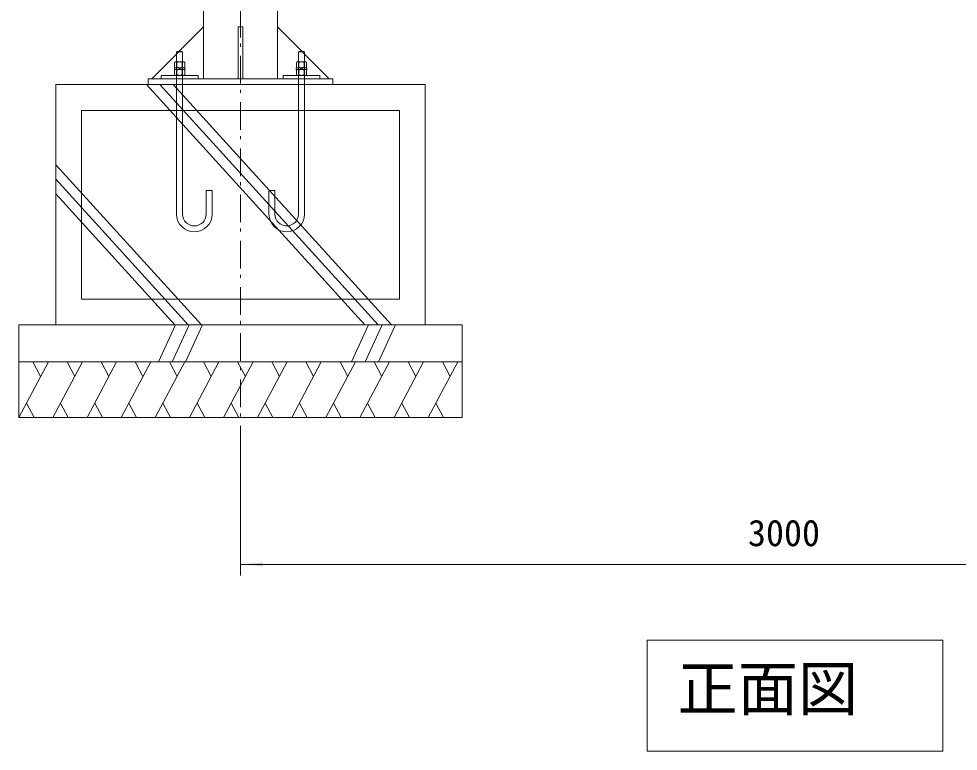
# Model space of a CAD drawing. Units: millimetres, scale not verified. Extents: x -11700 to 11700, y -8365 to 8380.
# Drawn here: x 919 to 3461, y 980 to 2960 of the extents above; entities that cross this region are included whole.
import ezdxf
from ezdxf.enums import TextEntityAlignment as Align

# ---------------------------------------------------------------- set-up
doc = ezdxf.new("R2010")
doc.units = ezdxf.units.MM
doc.header["$LTSCALE"] = 60
doc.linetypes.add('USER6', pattern=[2.083282, 1.25, -0.416565, 0.138855, -0.277863])
doc.layers.add('0-1_IMPORTED', color=30, linetype='Continuous', lineweight=18)
doc.styles.add('ＭＳ ゴシック', font='')
doc.styles.get('ＭＳ ゴシック').set_extended_font_data('MS Gothic')

msp = doc.modelspace()

# ---------------------------------------------------------------- linework, layer by layer
at = {"layer": '0-1_IMPORTED', "color": 7, "linetype": 'USER6', "lineweight": 9}
msp.add_line((1519.04, 1535), (1519.04, 6035), dxfattribs=at)
at = {"layer": '0-1_IMPORTED', "color": 1}
for p, q in [((1346.04, 2870.63), (1347.64, 2872.23)), ((1346.04, 2432.23), (1346.04, 2870.63)), ((1362.04, 2870.63), (1346.04, 2870.63)), ((1360.44, 2872.23), (1347.64, 2872.23)), ((1362.04, 2870.63), (1360.44, 2872.23)), ((1362.04, 2432.23), (1362.04, 2870.63)), ((1676.04, 2870.63), (1677.64, 2872.23)), ((1676.04, 2432.23), (1676.04, 2870.63)), ((1676.04, 2870.63), (1692.04, 2870.63)), ((1677.64, 2872.23), (1690.44, 2872.23)), ((1692.04, 2870.63), (1690.44, 2872.23)), ((1692.04, 2432.23), (1692.04, 2870.63)), ((1340.19, 2829.17), (1340.19, 2842.5)), ((1340.19, 2808.77), (1340.19, 2822.1)), ((1364.44, 2844.03), (1343.65, 2844.03)), ((1364.44, 2827.63), (1343.65, 2827.63)), ((1364.44, 2823.63), (1343.65, 2823.63)), ((1347.12, 2829.17), (1347.12, 2842.5)), ((1347.12, 2808.77), (1347.12, 2822.1)), ((1354.04, 2823.63), (1351.74, 2827.63)), ((1356.35, 2823.63), (1354.04, 2827.63)), ((1368.04, 2823.63), (1356.35, 2823.63)), ((1360.97, 2829.17), (1360.97, 2842.5)), ((1360.97, 2808.77), (1360.97, 2822.1)), ((1367.9, 2829.17), (1367.9, 2842.5)), ((1367.9, 2808.77), (1367.9, 2822.1)), ((1670.04, 2823.63), (1681.74, 2823.63)), ((1670.19, 2829.17), (1670.19, 2842.5)), ((1670.19, 2808.77), (1670.19, 2822.1)), ((1673.65, 2844.03), (1694.44, 2844.03)), ((1673.65, 2827.63), (1694.44, 2827.63)), ((1673.65, 2823.63), (1694.44, 2823.63)), ((1677.12, 2829.17), (1677.12, 2842.5)), ((1677.12, 2808.77), (1677.12, 2822.1)), ((1681.74, 2823.63), (1684.04, 2827.63)), ((1684.04, 2823.63), (1686.35, 2827.63)), ((1690.97, 2829.17), (1690.97, 2842.5)), ((1690.97, 2808.77), (1690.97, 2822.1)), ((1697.9, 2829.17), (1697.9, 2842.5)), ((1697.9, 2808.77), (1697.9, 2822.1)), ((1364.44, 2807.23), (1343.65, 2807.23)), ((1673.65, 2807.23), (1694.44, 2807.23)), ((1426.04, 2432.23), (1426.04, 2496.23)), ((1442.04, 2496.23), (1426.04, 2496.23)), ((1442.04, 2432.23), (1442.04, 2496.23)), ((1596.04, 2432.23), (1596.04, 2496.23)), ((1596.04, 2496.23), (1612.04, 2496.23)), ((1612.04, 2432.23), (1612.04, 2496.23)), ((1519.04, 1802.32), (1519.04, 1455)), ((1519.04, 1485), (4519.04, 1485))]:
    msp.add_line(p, q, dxfattribs=at)
at = {"layer": '0-1_IMPORTED'}
for p, q in [((1855.41, 2132.32), (1264.5, 2782.32)), ((1891.41, 2132.32), (1300.5, 2782.32)), ((1927.4, 2132.32), (1336.5, 2782.32)), ((1413.15, 2132.32), (1019.04, 2565.83)), ((1377.15, 2132.32), (1019.04, 2526.23)), ((1341.15, 2132.32), (1019.04, 2486.63)), ((1297.26, 2032.32), (1343.42, 2132.32)), ((1333.81, 2032.32), (1379.97, 2132.32)), ((1370.36, 2032.32), (1416.51, 2132.32)), ((1819.43, 2032.32), (1865.59, 2132.32)), ((1855.98, 2032.32), (1902.14, 2132.32)), ((1892.53, 2032.32), (1938.68, 2132.32)), ((919.04, 1882.32), (998.99, 2032.32)), ((957.45, 2032.32), (978.22, 1993.35)), ((1011.35, 1882.32), (1091.29, 2032.32)), ((1049.76, 2032.32), (1070.52, 1993.35)), ((1103.66, 1882.32), (1183.6, 2032.32)), ((1142.06, 2032.32), (1162.83, 1993.35)), ((1195.97, 1882.32), (1275.91, 2032.32)), ((1234.37, 2032.32), (1255.14, 1993.35)), ((1288.28, 1882.32), (1368.22, 2032.32)), ((1326.68, 2032.32), (1347.45, 1993.35)), ((1380.58, 1882.32), (1460.52, 2032.32)), ((1418.99, 2032.32), (1439.76, 1993.35)), ((1472.89, 1882.32), (1552.83, 2032.32)), ((1511.29, 2032.32), (1532.06, 1993.35)), ((1565.2, 1882.32), (1645.14, 2032.32)), ((1603.6, 2032.32), (1624.37, 1993.35)), ((1657.51, 1882.32), (1737.45, 2032.32)), ((1695.91, 2032.32), (1716.68, 1993.35)), ((1749.81, 1882.32), (1829.76, 2032.32)), ((1788.22, 2032.32), (1808.99, 1993.35)), ((1842.12, 1882.32), (1922.06, 2032.32)), ((1880.52, 2032.32), (1901.29, 1993.35)), ((1934.43, 1882.32), (2014.37, 2032.32)), ((1972.83, 2032.32), (1993.6, 1993.35)), ((2026.74, 1882.32), (2106.68, 2032.32)), ((2065.14, 2032.32), (2085.91, 1993.35)), ((939.81, 1921.29), (960.58, 1882.32)), ((1032.12, 1921.29), (1052.89, 1882.32)), ((1124.43, 1921.29), (1145.2, 1882.32)), ((1216.74, 1921.29), (1237.51, 1882.32)), ((1309.04, 1921.29), (1329.81, 1882.32)), ((1401.35, 1921.29), (1422.12, 1882.32)), ((1493.66, 1921.29), (1514.43, 1882.32)), ((1585.97, 1921.29), (1606.74, 1882.32)), ((1678.28, 1921.29), (1699.04, 1882.32)), ((1770.58, 1921.29), (1791.35, 1882.32)), ((1862.89, 1921.29), (1883.66, 1882.32)), ((1955.2, 1921.29), (1975.97, 1882.32)), ((2047.51, 1921.29), (2068.28, 1882.32))]:
    msp.add_line(p, q, dxfattribs=at)
for points in [[(1419.04, 3032.32), (1619.04, 3032.32), (1619.04, 2798.32), (1419.04, 2798.32)], [(1279.04, 2798.32), (1419.04, 2798.32), (1419.04, 2938.32)], [(1513.04, 2938.32), (1525.04, 2938.32), (1525.04, 2798.32), (1513.04, 2798.32)], [(1759.04, 2798.32), (1619.04, 2798.32), (1619.04, 2938.32)], [(1269.04, 2798.32), (1769.04, 2798.32), (1769.04, 2782.32), (1269.04, 2782.32)], [(1019.04, 2782.32), (2019.04, 2782.32), (2019.04, 2132.32), (1019.04, 2132.32)], [(1089.04, 2712.32), (1949.04, 2712.32), (1949.04, 2202.32), (1089.04, 2202.32)], [(919.04, 2132.32), (2119.04, 2132.32), (2119.04, 2032.32), (919.04, 2032.32)], [(919.04, 2032.32), (2119.04, 2032.32), (2119.04, 1882.32), (919.04, 1882.32)], [(2619.03, 1279.82), (3419.03, 1279.82), (3419.03, 979.82), (2619.03, 979.82)]]:
    msp.add_lwpolyline(points, close=True, dxfattribs=at)
at = {"layer": '0-1_IMPORTED', "color": 1}
for points in [[(1354.04, 2823.63), (1340.04, 2823.63), (1340.04, 2827.63), (1351.74, 2827.63)], [(1340.19, 2842.5), (1340.36, 2842.67), (1340.53, 2842.84), (1340.72, 2843), (1340.91, 2843.15), (1341.12, 2843.28), (1341.32, 2843.41), (1341.54, 2843.53), (1341.76, 2843.63), (1341.98, 2843.72), (1342.21, 2843.81), (1342.45, 2843.87), (1342.68, 2843.93), (1342.92, 2843.97), (1343.17, 2844.01), (1343.41, 2844.03), (1343.65, 2844.03), (1343.9, 2844.03), (1344.14, 2844.01), (1344.38, 2843.97), (1344.62, 2843.93), (1344.86, 2843.87), (1345.09, 2843.81), (1345.32, 2843.72), (1345.55, 2843.63), (1345.77, 2843.53), (1345.98, 2843.41), (1346.19, 2843.28), (1346.39, 2843.15), (1346.58, 2843), (1346.77, 2842.84), (1346.95, 2842.67), (1347.12, 2842.5)], [(1347.12, 2829.17), (1346.95, 2828.99), (1346.77, 2828.82), (1346.58, 2828.67), (1346.39, 2828.52), (1346.19, 2828.38), (1345.98, 2828.25), (1345.77, 2828.14), (1345.55, 2828.03), (1345.32, 2827.94), (1345.09, 2827.86), (1344.86, 2827.79), (1344.62, 2827.73), (1344.38, 2827.69), (1344.14, 2827.66), (1343.9, 2827.64), (1343.65, 2827.63), (1343.41, 2827.64), (1343.17, 2827.66), (1342.92, 2827.69), (1342.68, 2827.73), (1342.45, 2827.79), (1342.21, 2827.86), (1341.98, 2827.94), (1341.76, 2828.03), (1341.54, 2828.14), (1341.32, 2828.25), (1341.12, 2828.38), (1340.91, 2828.52), (1340.72, 2828.67), (1340.53, 2828.82), (1340.36, 2828.99), (1340.19, 2829.17)], [(1340.19, 2822.1), (1340.36, 2822.27), (1340.53, 2822.44), (1340.72, 2822.6), (1340.91, 2822.75), (1341.12, 2822.88), (1341.32, 2823.01), (1341.54, 2823.13), (1341.76, 2823.23), (1341.98, 2823.32), (1342.21, 2823.41), (1342.45, 2823.47), (1342.68, 2823.53), (1342.92, 2823.57), (1343.17, 2823.61), (1343.41, 2823.63), (1343.65, 2823.63), (1343.9, 2823.63), (1344.14, 2823.61), (1344.38, 2823.57), (1344.62, 2823.53), (1344.86, 2823.47), (1345.09, 2823.41), (1345.32, 2823.32), (1345.55, 2823.23), (1345.77, 2823.13), (1345.98, 2823.01), (1346.19, 2822.88), (1346.39, 2822.75), (1346.58, 2822.6), (1346.77, 2822.44), (1346.95, 2822.27), (1347.12, 2822.1)], [(1347.12, 2842.5), (1347.52, 2842.68), (1347.94, 2842.85), (1348.35, 2843.01), (1348.78, 2843.16), (1349.2, 2843.3), (1349.63, 2843.43), (1350.06, 2843.54), (1350.5, 2843.64), (1350.93, 2843.73), (1351.37, 2843.81), (1351.82, 2843.88), (1352.26, 2843.93), (1352.71, 2843.98), (1353.15, 2844.01), (1353.6, 2844.03), (1354.04, 2844.03), (1354.49, 2844.03), (1354.94, 2844.01), (1355.38, 2843.98), (1355.83, 2843.93), (1356.27, 2843.88), (1356.72, 2843.81), (1357.16, 2843.73), (1357.59, 2843.64), (1358.03, 2843.54), (1358.46, 2843.43), (1358.89, 2843.3), (1359.31, 2843.16), (1359.74, 2843.01), (1360.15, 2842.85), (1360.57, 2842.68), (1360.97, 2842.5)], [(1360.97, 2829.17), (1360.57, 2828.98), (1360.15, 2828.81), (1359.74, 2828.65), (1359.31, 2828.5), (1358.89, 2828.36), (1358.46, 2828.24), (1358.03, 2828.12), (1357.59, 2828.02), (1357.16, 2827.93), (1356.72, 2827.85), (1356.27, 2827.78), (1355.83, 2827.73), (1355.38, 2827.69), (1354.94, 2827.66), (1354.49, 2827.64), (1354.04, 2827.63), (1353.6, 2827.64), (1353.15, 2827.66), (1352.71, 2827.69), (1352.26, 2827.73), (1351.82, 2827.78), (1351.37, 2827.85), (1350.93, 2827.93), (1350.5, 2828.02), (1350.06, 2828.12), (1349.63, 2828.24), (1349.2, 2828.36), (1348.78, 2828.5), (1348.35, 2828.65), (1347.94, 2828.81), (1347.52, 2828.98), (1347.12, 2829.17)], [(1347.12, 2822.1), (1347.52, 2822.28), (1347.94, 2822.45), (1348.35, 2822.61), (1348.78, 2822.76), (1349.2, 2822.9), (1349.63, 2823.03), (1350.06, 2823.14), (1350.5, 2823.24), (1350.93, 2823.33), (1351.37, 2823.41), (1351.82, 2823.48), (1352.26, 2823.53), (1352.71, 2823.58), (1353.15, 2823.61), (1353.6, 2823.63), (1354.04, 2823.63), (1354.49, 2823.63), (1354.94, 2823.61), (1355.38, 2823.58), (1355.83, 2823.53), (1356.27, 2823.48), (1356.72, 2823.41), (1357.16, 2823.33), (1357.59, 2823.24), (1358.03, 2823.14), (1358.46, 2823.03), (1358.89, 2822.9), (1359.31, 2822.76), (1359.74, 2822.61), (1360.15, 2822.45), (1360.57, 2822.28), (1360.97, 2822.1)], [(1368.04, 2823.63), (1368.04, 2827.63), (1354.04, 2827.63)], [(1360.97, 2842.5), (1361.14, 2842.67), (1361.32, 2842.84), (1361.5, 2843), (1361.7, 2843.15), (1361.9, 2843.28), (1362.11, 2843.41), (1362.32, 2843.53), (1362.54, 2843.63), (1362.77, 2843.72), (1363, 2843.81), (1363.23, 2843.87), (1363.47, 2843.93), (1363.71, 2843.97), (1363.95, 2844.01), (1364.19, 2844.03), (1364.44, 2844.03), (1364.68, 2844.03), (1364.92, 2844.01), (1365.17, 2843.97), (1365.41, 2843.93), (1365.64, 2843.87), (1365.88, 2843.81), (1366.11, 2843.72), (1366.33, 2843.63), (1366.55, 2843.53), (1366.77, 2843.41), (1366.97, 2843.28), (1367.18, 2843.15), (1367.37, 2843), (1367.56, 2842.84), (1367.73, 2842.67), (1367.9, 2842.5)], [(1367.9, 2829.17), (1367.73, 2828.99), (1367.56, 2828.82), (1367.37, 2828.67), (1367.18, 2828.52), (1366.97, 2828.38), (1366.77, 2828.25), (1366.55, 2828.14), (1366.33, 2828.03), (1366.11, 2827.94), (1365.88, 2827.86), (1365.64, 2827.79), (1365.41, 2827.73), (1365.17, 2827.69), (1364.92, 2827.66), (1364.68, 2827.64), (1364.44, 2827.63), (1364.19, 2827.64), (1363.95, 2827.66), (1363.71, 2827.69), (1363.47, 2827.73), (1363.23, 2827.79), (1363, 2827.86), (1362.77, 2827.94), (1362.54, 2828.03), (1362.32, 2828.14), (1362.11, 2828.25), (1361.9, 2828.38), (1361.7, 2828.52), (1361.5, 2828.67), (1361.32, 2828.82), (1361.14, 2828.99), (1360.97, 2829.17)], [(1360.97, 2822.1), (1361.14, 2822.27), (1361.32, 2822.44), (1361.5, 2822.6), (1361.7, 2822.75), (1361.9, 2822.88), (1362.11, 2823.01), (1362.32, 2823.13), (1362.54, 2823.23), (1362.77, 2823.32), (1363, 2823.41), (1363.23, 2823.47), (1363.47, 2823.53), (1363.71, 2823.57), (1363.95, 2823.61), (1364.19, 2823.63), (1364.44, 2823.63), (1364.68, 2823.63), (1364.92, 2823.61), (1365.17, 2823.57), (1365.41, 2823.53), (1365.64, 2823.47), (1365.88, 2823.41), (1366.11, 2823.32), (1366.33, 2823.23), (1366.55, 2823.13), (1366.77, 2823.01), (1366.97, 2822.88), (1367.18, 2822.75), (1367.37, 2822.6), (1367.56, 2822.44), (1367.73, 2822.27), (1367.9, 2822.1)], [(1670.04, 2823.63), (1670.04, 2827.63), (1684.04, 2827.63)], [(1677.12, 2842.5), (1676.95, 2842.67), (1676.77, 2842.84), (1676.58, 2843), (1676.39, 2843.15), (1676.19, 2843.28), (1675.98, 2843.41), (1675.77, 2843.53), (1675.55, 2843.63), (1675.32, 2843.72), (1675.09, 2843.81), (1674.86, 2843.87), (1674.62, 2843.93), (1674.38, 2843.97), (1674.14, 2844.01), (1673.9, 2844.03), (1673.65, 2844.03), (1673.41, 2844.03), (1673.17, 2844.01), (1672.92, 2843.97), (1672.68, 2843.93), (1672.45, 2843.87), (1672.21, 2843.81), (1671.98, 2843.72), (1671.76, 2843.63), (1671.54, 2843.53), (1671.32, 2843.41), (1671.12, 2843.28), (1670.91, 2843.15), (1670.72, 2843), (1670.53, 2842.84), (1670.36, 2842.67), (1670.19, 2842.5)], [(1670.19, 2829.17), (1670.36, 2828.99), (1670.53, 2828.82), (1670.72, 2828.67), (1670.91, 2828.52), (1671.12, 2828.38), (1671.32, 2828.25), (1671.54, 2828.14), (1671.76, 2828.03), (1671.98, 2827.94), (1672.21, 2827.86), (1672.45, 2827.79), (1672.68, 2827.73), (1672.92, 2827.69), (1673.17, 2827.66), (1673.41, 2827.64), (1673.65, 2827.63), (1673.9, 2827.64), (1674.14, 2827.66), (1674.38, 2827.69), (1674.62, 2827.73), (1674.86, 2827.79), (1675.09, 2827.86), (1675.32, 2827.94), (1675.55, 2828.03), (1675.77, 2828.14), (1675.98, 2828.25), (1676.19, 2828.38), (1676.39, 2828.52), (1676.58, 2828.67), (1676.77, 2828.82), (1676.95, 2828.99), (1677.12, 2829.17)], [(1677.12, 2822.1), (1676.95, 2822.27), (1676.77, 2822.44), (1676.58, 2822.6), (1676.39, 2822.75), (1676.19, 2822.88), (1675.98, 2823.01), (1675.77, 2823.13), (1675.55, 2823.23), (1675.32, 2823.32), (1675.09, 2823.41), (1674.86, 2823.47), (1674.62, 2823.53), (1674.38, 2823.57), (1674.14, 2823.61), (1673.9, 2823.63), (1673.65, 2823.63), (1673.41, 2823.63), (1673.17, 2823.61), (1672.92, 2823.57), (1672.68, 2823.53), (1672.45, 2823.47), (1672.21, 2823.41), (1671.98, 2823.32), (1671.76, 2823.23), (1671.54, 2823.13), (1671.32, 2823.01), (1671.12, 2822.88), (1670.91, 2822.75), (1670.72, 2822.6), (1670.53, 2822.44), (1670.36, 2822.27), (1670.19, 2822.1)], [(1690.97, 2842.5), (1690.57, 2842.68), (1690.15, 2842.85), (1689.74, 2843.01), (1689.31, 2843.16), (1688.89, 2843.3), (1688.46, 2843.43), (1688.03, 2843.54), (1687.59, 2843.64), (1687.16, 2843.73), (1686.72, 2843.81), (1686.27, 2843.88), (1685.83, 2843.93), (1685.38, 2843.98), (1684.94, 2844.01), (1684.49, 2844.03), (1684.04, 2844.03), (1683.6, 2844.03), (1683.15, 2844.01), (1682.71, 2843.98), (1682.26, 2843.93), (1681.82, 2843.88), (1681.37, 2843.81), (1680.93, 2843.73), (1680.5, 2843.64), (1680.06, 2843.54), (1679.63, 2843.43), (1679.2, 2843.3), (1678.78, 2843.16), (1678.35, 2843.01), (1677.94, 2842.85), (1677.52, 2842.68), (1677.12, 2842.5)], [(1677.12, 2829.17), (1677.52, 2828.98), (1677.94, 2828.81), (1678.35, 2828.65), (1678.78, 2828.5), (1679.2, 2828.36), (1679.63, 2828.24), (1680.06, 2828.12), (1680.5, 2828.02), (1680.93, 2827.93), (1681.37, 2827.85), (1681.82, 2827.78), (1682.26, 2827.73), (1682.71, 2827.69), (1683.15, 2827.66), (1683.6, 2827.64), (1684.04, 2827.63), (1684.49, 2827.64), (1684.94, 2827.66), (1685.38, 2827.69), (1685.83, 2827.73), (1686.27, 2827.78), (1686.72, 2827.85), (1687.16, 2827.93), (1687.59, 2828.02), (1688.03, 2828.12), (1688.46, 2828.24), (1688.89, 2828.36), (1689.31, 2828.5), (1689.74, 2828.65), (1690.15, 2828.81), (1690.57, 2828.98), (1690.97, 2829.17)], [(1690.97, 2822.1), (1690.57, 2822.28), (1690.15, 2822.45), (1689.74, 2822.61), (1689.31, 2822.76), (1688.89, 2822.9), (1688.46, 2823.03), (1688.03, 2823.14), (1687.59, 2823.24), (1687.16, 2823.33), (1686.72, 2823.41), (1686.27, 2823.48), (1685.83, 2823.53), (1685.38, 2823.58), (1684.94, 2823.61), (1684.49, 2823.63), (1684.04, 2823.63), (1683.6, 2823.63), (1683.15, 2823.61), (1682.71, 2823.58), (1682.26, 2823.53), (1681.82, 2823.48), (1681.37, 2823.41), (1680.93, 2823.33), (1680.5, 2823.24), (1680.06, 2823.14), (1679.63, 2823.03), (1679.2, 2822.9), (1678.78, 2822.76), (1678.35, 2822.61), (1677.94, 2822.45), (1677.52, 2822.28), (1677.12, 2822.1)], [(1684.04, 2823.63), (1698.04, 2823.63), (1698.04, 2827.63), (1686.35, 2827.63)], [(1697.9, 2842.5), (1697.73, 2842.67), (1697.56, 2842.84), (1697.37, 2843), (1697.18, 2843.15), (1696.97, 2843.28), (1696.77, 2843.41), (1696.55, 2843.53), (1696.33, 2843.63), (1696.11, 2843.72), (1695.88, 2843.81), (1695.64, 2843.87), (1695.41, 2843.93), (1695.17, 2843.97), (1694.92, 2844.01), (1694.68, 2844.03), (1694.44, 2844.03), (1694.19, 2844.03), (1693.95, 2844.01), (1693.71, 2843.97), (1693.47, 2843.93), (1693.23, 2843.87), (1693, 2843.81), (1692.77, 2843.72), (1692.54, 2843.63), (1692.32, 2843.53), (1692.11, 2843.41), (1691.9, 2843.28), (1691.7, 2843.15), (1691.5, 2843), (1691.32, 2842.84), (1691.14, 2842.67), (1690.97, 2842.5)], [(1690.97, 2829.17), (1691.14, 2828.99), (1691.32, 2828.82), (1691.5, 2828.67), (1691.7, 2828.52), (1691.9, 2828.38), (1692.11, 2828.25), (1692.32, 2828.14), (1692.54, 2828.03), (1692.77, 2827.94), (1693, 2827.86), (1693.23, 2827.79), (1693.47, 2827.73), (1693.71, 2827.69), (1693.95, 2827.66), (1694.19, 2827.64), (1694.44, 2827.63), (1694.68, 2827.64), (1694.92, 2827.66), (1695.17, 2827.69), (1695.41, 2827.73), (1695.64, 2827.79), (1695.88, 2827.86), (1696.11, 2827.94), (1696.33, 2828.03), (1696.55, 2828.14), (1696.77, 2828.25), (1696.97, 2828.38), (1697.18, 2828.52), (1697.37, 2828.67), (1697.56, 2828.82), (1697.73, 2828.99), (1697.9, 2829.17)], [(1697.9, 2822.1), (1697.73, 2822.27), (1697.56, 2822.44), (1697.37, 2822.6), (1697.18, 2822.75), (1696.97, 2822.88), (1696.77, 2823.01), (1696.55, 2823.13), (1696.33, 2823.23), (1696.11, 2823.32), (1695.88, 2823.41), (1695.64, 2823.47), (1695.41, 2823.53), (1695.17, 2823.57), (1694.92, 2823.61), (1694.68, 2823.63), (1694.44, 2823.63), (1694.19, 2823.63), (1693.95, 2823.61), (1693.71, 2823.57), (1693.47, 2823.53), (1693.23, 2823.47), (1693, 2823.41), (1692.77, 2823.32), (1692.54, 2823.23), (1692.32, 2823.13), (1692.11, 2823.01), (1691.9, 2822.88), (1691.7, 2822.75), (1691.5, 2822.6), (1691.32, 2822.44), (1691.14, 2822.27), (1690.97, 2822.1)], [(1304.04, 2798.23), (1304.04, 2807.23), (1404.04, 2807.23), (1404.04, 2798.23)], [(1347.12, 2808.77), (1346.95, 2808.59), (1346.77, 2808.42), (1346.58, 2808.27), (1346.39, 2808.12), (1346.19, 2807.98), (1345.98, 2807.85), (1345.77, 2807.74), (1345.55, 2807.63), (1345.32, 2807.54), (1345.09, 2807.46), (1344.86, 2807.39), (1344.62, 2807.33), (1344.38, 2807.29), (1344.14, 2807.26), (1343.9, 2807.24), (1343.65, 2807.23), (1343.41, 2807.24), (1343.17, 2807.26), (1342.92, 2807.29), (1342.68, 2807.33), (1342.45, 2807.39), (1342.21, 2807.46), (1341.98, 2807.54), (1341.76, 2807.63), (1341.54, 2807.74), (1341.32, 2807.85), (1341.12, 2807.98), (1340.91, 2808.12), (1340.72, 2808.27), (1340.53, 2808.42), (1340.36, 2808.59), (1340.19, 2808.77)], [(1360.97, 2808.77), (1360.57, 2808.58), (1360.15, 2808.41), (1359.74, 2808.25), (1359.31, 2808.1), (1358.89, 2807.96), (1358.46, 2807.84), (1358.03, 2807.72), (1357.59, 2807.62), (1357.16, 2807.53), (1356.72, 2807.45), (1356.27, 2807.38), (1355.83, 2807.33), (1355.38, 2807.29), (1354.94, 2807.26), (1354.49, 2807.24), (1354.04, 2807.23), (1353.6, 2807.24), (1353.15, 2807.26), (1352.71, 2807.29), (1352.26, 2807.33), (1351.82, 2807.38), (1351.37, 2807.45), (1350.93, 2807.53), (1350.5, 2807.62), (1350.06, 2807.72), (1349.63, 2807.84), (1349.2, 2807.96), (1348.78, 2808.1), (1348.35, 2808.25), (1347.94, 2808.41), (1347.52, 2808.58), (1347.12, 2808.77)], [(1367.9, 2808.77), (1367.73, 2808.59), (1367.56, 2808.42), (1367.37, 2808.27), (1367.18, 2808.12), (1366.97, 2807.98), (1366.77, 2807.85), (1366.55, 2807.74), (1366.33, 2807.63), (1366.11, 2807.54), (1365.88, 2807.46), (1365.64, 2807.39), (1365.41, 2807.33), (1365.17, 2807.29), (1364.92, 2807.26), (1364.68, 2807.24), (1364.44, 2807.23), (1364.19, 2807.24), (1363.95, 2807.26), (1363.71, 2807.29), (1363.47, 2807.33), (1363.23, 2807.39), (1363, 2807.46), (1362.77, 2807.54), (1362.54, 2807.63), (1362.32, 2807.74), (1362.11, 2807.85), (1361.9, 2807.98), (1361.7, 2808.12), (1361.5, 2808.27), (1361.32, 2808.42), (1361.14, 2808.59), (1360.97, 2808.77)], [(1734.04, 2798.23), (1734.04, 2807.23), (1634.04, 2807.23), (1634.04, 2798.23)], [(1670.19, 2808.77), (1670.36, 2808.59), (1670.53, 2808.42), (1670.72, 2808.27), (1670.91, 2808.12), (1671.12, 2807.98), (1671.32, 2807.85), (1671.54, 2807.74), (1671.76, 2807.63), (1671.98, 2807.54), (1672.21, 2807.46), (1672.45, 2807.39), (1672.68, 2807.33), (1672.92, 2807.29), (1673.17, 2807.26), (1673.41, 2807.24), (1673.65, 2807.23), (1673.9, 2807.24), (1674.14, 2807.26), (1674.38, 2807.29), (1674.62, 2807.33), (1674.86, 2807.39), (1675.09, 2807.46), (1675.32, 2807.54), (1675.55, 2807.63), (1675.77, 2807.74), (1675.98, 2807.85), (1676.19, 2807.98), (1676.39, 2808.12), (1676.58, 2808.27), (1676.77, 2808.42), (1676.95, 2808.59), (1677.12, 2808.77)], [(1677.12, 2808.77), (1677.52, 2808.58), (1677.94, 2808.41), (1678.35, 2808.25), (1678.78, 2808.1), (1679.2, 2807.96), (1679.63, 2807.84), (1680.06, 2807.72), (1680.5, 2807.62), (1680.93, 2807.53), (1681.37, 2807.45), (1681.82, 2807.38), (1682.26, 2807.33), (1682.71, 2807.29), (1683.15, 2807.26), (1683.6, 2807.24), (1684.04, 2807.23), (1684.49, 2807.24), (1684.94, 2807.26), (1685.38, 2807.29), (1685.83, 2807.33), (1686.27, 2807.38), (1686.72, 2807.45), (1687.16, 2807.53), (1687.59, 2807.62), (1688.03, 2807.72), (1688.46, 2807.84), (1688.89, 2807.96), (1689.31, 2808.1), (1689.74, 2808.25), (1690.15, 2808.41), (1690.57, 2808.58), (1690.97, 2808.77)], [(1690.97, 2808.77), (1691.14, 2808.59), (1691.32, 2808.42), (1691.5, 2808.27), (1691.7, 2808.12), (1691.9, 2807.98), (1692.11, 2807.85), (1692.32, 2807.74), (1692.54, 2807.63), (1692.77, 2807.54), (1693, 2807.46), (1693.23, 2807.39), (1693.47, 2807.33), (1693.71, 2807.29), (1693.95, 2807.26), (1694.19, 2807.24), (1694.44, 2807.23), (1694.68, 2807.24), (1694.92, 2807.26), (1695.17, 2807.29), (1695.41, 2807.33), (1695.64, 2807.39), (1695.88, 2807.46), (1696.11, 2807.54), (1696.33, 2807.63), (1696.55, 2807.74), (1696.77, 2807.85), (1696.97, 2807.98), (1697.18, 2808.12), (1697.37, 2808.27), (1697.56, 2808.42), (1697.73, 2808.59), (1697.9, 2808.77)]]:
    msp.add_lwpolyline(points, dxfattribs=at)
for centre, radius in [((1394.04, 2432.23), 48), ((1394.04, 2432.23), 32), ((1644.04, 2432.23), 48), ((1644.04, 2432.23), 32)]:
    msp.add_arc(centre, radius, 180, 0, dxfattribs=at)
msp.add_solid([(1519.04, 1485), (1579.04, 1490.25), (1579.04, 1479.75)], dxfattribs=at)

# ---------------------------------------------------------------- texts
at = {"layer": '0-1_IMPORTED', "color": 7, "style": 'ＭＳ ゴシック'}
for s, height, p in [('3000', 71.65, (2892.04, 1512.78)), ('正面図', 119.4, (2701.53, 1053.62))]:
    msp.add_text(s, height=height, dxfattribs=at).set_placement(p, align=Align.BOTTOM_LEFT)

doc.saveas('drawing.dxf')
